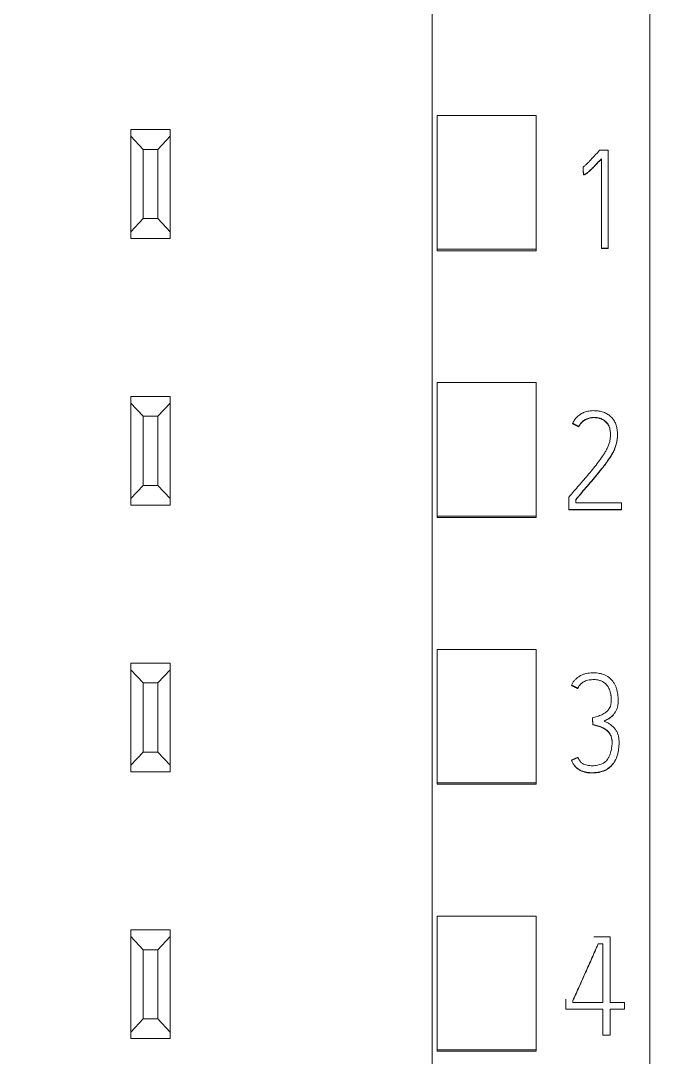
# Model space of a CAD drawing. Header units: millimetres. Extents: x 42151 to 59780, y 37376 to 44547.
# Drawn here: x 48017.9 to 48030.86, y 43277.87 to 43298.85 of the extents above; entities that cross this region are included whole.
import ezdxf

# ---------------------------------------------------------------- set-up
doc = ezdxf.new("R2010")
doc.units = ezdxf.units.MM
doc.set_wipeout_variables(frame=1)
doc.layers.add('000-PI-Oprema', color=30, linetype='Continuous', lineweight=5)
doc.layers.add('SI-ORMAR-Oprema', color=30, linetype='Continuous', lineweight=5)
doc.layers.add('004-PI-DIN Šina', color=3, linetype='Continuous')

# ---------------------------------------------------------------- blocks, each defined once
blk = doc.blocks.new('6ES7521-1BL00-0AB0')
blk.add_wipeout([(-17.4, 69.029), (17.4, 69.029), (17.4, -77.971), (-17.4, -77.971)]).dxf.layer = 'SI-ORMAR-Oprema'
blk.add_wipeout([(-17.4, 69.029), (17.4, 69.029), (17.4, -77.971), (-17.4, -77.971)]).dxf.layer = 'SI-ORMAR-Oprema'
at = {"layer": 'SI-ORMAR-Oprema'}
for p, q in [((17.4, 56.709), (17.4, -56.709)), ((13, -54.387), (13, 54.429)), ((13.1, 45.01), (13.1, 47.713)), ((13.1, 47.713), (15.1, 47.713)), ((15.1, 45.01), (15.1, 47.713)), ((6.9, 47.429), (7.7, 47.429)), ((6.9, 47.295), (6.9, 47.429)), ((7.7, 47.429), (7.7, 47.295)), ((6.9, 45.362), (6.9, 47.295)), ((7.15, 47.029), (6.9, 47.295)), ((7.7, 47.295), (7.45, 47.029)), ((7.7, 47.295), (7.7, 45.362)), ((7.15, 47.029), (7.15, 45.629)), ((7.45, 47.029), (7.15, 47.029)), ((7.45, 45.629), (7.45, 47.029)), ((16.561, 47.012), (16.386, 47.012)), ((16.561, 45.03), (16.561, 47.012)), ((16.422, 46.841), (16.422, 45.03)), ((16.05, 46.668), (16.05, 46.662)), ((16.059, 46.521), (16.059, 46.515)), ((6.9, 45.362), (7.15, 45.629)), ((7.15, 45.629), (7.45, 45.629)), ((7.45, 45.629), (7.7, 45.362)), ((6.9, 45.229), (6.9, 45.362)), ((7.7, 45.362), (7.7, 45.229)), ((7.7, 45.229), (6.9, 45.229)), ((13.1, 44.977), (13.1, 45.01)), ((13.1, 45.01), (15.1, 45.01)), ((13.1, 44.977), (15.1, 44.977)), ((15.1, 44.977), (15.1, 45.01)), ((16.422, 45.03), (16.561, 45.03)), ((16.422, 45.03), (16.422, 45.024)), ((16.561, 45.024), (16.422, 45.024)), ((16.561, 45.03), (16.561, 45.024)), ((13.1, 39.608), (13.1, 42.311)), ((13.1, 42.311), (15.1, 42.311)), ((15.1, 39.608), (15.1, 42.311)), ((6.9, 42.029), (7.7, 42.029)), ((6.9, 41.895), (6.9, 42.029)), ((7.7, 42.029), (7.7, 41.895)), ((6.9, 39.962), (6.9, 41.895)), ((7.15, 41.629), (6.9, 41.895)), ((7.7, 41.895), (7.45, 41.629)), ((7.7, 41.895), (7.7, 39.962)), ((7.15, 41.629), (7.15, 40.229)), ((7.45, 41.629), (7.15, 41.629)), ((7.45, 40.229), (7.45, 41.629)), ((15.84, 41.484), (15.84, 41.478)), ((15.965, 41.42), (15.965, 41.414)), ((16.747, 41.252), (16.747, 41.259)), ((6.9, 39.962), (7.15, 40.229)), ((7.15, 40.229), (7.45, 40.229)), ((7.45, 40.229), (7.7, 39.962)), ((6.9, 39.829), (6.9, 39.962)), ((7.7, 39.962), (7.7, 39.829)), ((15.765, 39.993), (15.765, 39.739)), ((15.904, 39.877), (15.904, 39.943)), ((16.83, 39.877), (15.904, 39.877)), ((16.83, 39.739), (16.83, 39.877)), ((7.7, 39.829), (6.9, 39.829)), ((15.765, 39.739), (15.765, 39.732)), ((15.765, 39.739), (16.83, 39.739)), ((16.83, 39.732), (15.765, 39.732)), ((16.83, 39.739), (16.83, 39.732)), ((13.1, 39.577), (13.1, 39.608)), ((13.1, 39.608), (15.1, 39.608)), ((13.1, 39.577), (15.1, 39.577)), ((15.1, 39.577), (15.1, 39.608)), ((13.1, 34.207), (13.1, 36.909)), ((13.1, 36.909), (15.1, 36.909)), ((15.1, 34.207), (15.1, 36.909)), ((6.9, 36.629), (7.7, 36.629)), ((6.9, 36.495), (6.9, 36.629)), ((7.7, 36.629), (7.7, 36.495)), ((6.9, 34.562), (6.9, 36.495)), ((7.15, 36.229), (6.9, 36.495)), ((7.7, 36.495), (7.45, 36.229)), ((7.7, 36.495), (7.7, 34.562)), ((7.15, 36.229), (7.15, 34.829)), ((7.45, 36.229), (7.15, 36.229)), ((7.45, 34.829), (7.45, 36.229)), ((15.816, 36.186), (15.816, 36.18)), ((15.944, 36.122), (15.944, 36.116)), ((16.762, 35.868), (16.762, 35.875)), ((16.241, 35.523), (16.241, 35.517)), ((16.249, 35.385), (16.249, 35.379)), ((16.779, 35.018), (16.779, 35.024)), ((6.9, 34.562), (7.15, 34.829)), ((7.15, 34.829), (7.45, 34.829)), ((7.45, 34.829), (7.7, 34.562)), ((15.816, 34.664), (15.816, 34.658)), ((6.9, 34.429), (6.9, 34.562)), ((7.7, 34.429), (6.9, 34.429)), ((7.7, 34.562), (7.7, 34.429)), ((13.1, 34.177), (13.1, 34.207)), ((13.1, 34.207), (15.1, 34.207)), ((15.1, 34.177), (15.1, 34.207)), ((13.1, 34.177), (15.1, 34.177)), ((13.1, 28.805), (13.1, 31.508)), ((13.1, 31.508), (15.1, 31.508)), ((15.1, 28.805), (15.1, 31.508)), ((6.9, 31.229), (7.7, 31.229)), ((6.9, 31.095), (6.9, 31.229)), ((6.9, 29.162), (6.9, 31.095)), ((7.15, 30.829), (6.9, 31.095)), ((7.7, 31.095), (7.45, 30.829)), ((7.7, 31.229), (7.7, 31.095)), ((7.7, 31.095), (7.7, 29.162)), ((16.266, 31.089), (16.596, 31.089)), ((16.596, 31.089), (16.596, 29.763)), ((16.357, 30.951), (16.357, 30.945)), ((16.454, 30.951), (16.357, 30.951)), ((16.357, 30.945), (16.454, 30.945)), ((16.454, 29.763), (16.454, 30.951)), ((7.15, 30.829), (7.15, 29.429)), ((7.45, 30.829), (7.15, 30.829)), ((7.45, 29.429), (7.45, 30.829)), ((15.705, 29.625), (15.705, 29.829)), ((15.844, 29.799), (15.844, 29.763)), ((16.454, 29.625), (15.705, 29.625)), ((15.844, 29.763), (16.454, 29.763)), ((16.454, 29.097), (16.454, 29.625)), ((16.596, 29.763), (16.89, 29.763)), ((16.596, 29.625), (16.596, 29.097)), ((16.89, 29.625), (16.596, 29.625)), ((16.89, 29.763), (16.89, 29.625)), ((6.9, 29.162), (7.15, 29.429)), ((7.15, 29.429), (7.45, 29.429)), ((7.45, 29.429), (7.7, 29.162)), ((6.9, 29.029), (6.9, 29.162)), ((7.7, 29.029), (6.9, 29.029)), ((7.7, 29.162), (7.7, 29.029)), ((16.596, 29.097), (16.454, 29.097)), ((13.1, 28.778), (13.1, 28.805)), ((13.1, 28.805), (15.1, 28.805)), ((13.1, 28.778), (15.1, 28.778)), ((15.1, 28.778), (15.1, 28.805))]:
    blk.add_line(p, q, dxfattribs=at)
for points, knots in [([(16.386, 47.012), (16.36, 46.982), (16.333, 46.953), (16.278, 46.894), (16.251, 46.864), (16.21, 46.821), (16.196, 46.806), (16.168, 46.777), (16.154, 46.763), (16.125, 46.735), (16.111, 46.721), (16.081, 46.694), (16.066, 46.681), (16.05, 46.668)], [0, 0, 0, 0, 0.25, 0.25, 0.5, 0.5, 0.625, 0.625, 0.75, 0.75, 0.875, 0.875, 1, 1, 1, 1]), ([(16.059, 46.521), (16.064, 46.521), (16.069, 46.522), (16.079, 46.524), (16.084, 46.525), (16.094, 46.529), (16.099, 46.531), (16.108, 46.536), (16.112, 46.539), (16.124, 46.548), (16.133, 46.554), (16.149, 46.567), (16.156, 46.573), (16.179, 46.594), (16.194, 46.607), (16.224, 46.636), (16.238, 46.65), (16.282, 46.693), (16.31, 46.723), (16.366, 46.782), (16.394, 46.811), (16.422, 46.841)], [0, 0, 0, 0, 0.03125, 0.03125, 0.0625, 0.0625, 0.09375, 0.09375, 0.125, 0.125, 0.1875, 0.1875, 0.25, 0.25, 0.375, 0.375, 0.5, 0.5, 0.75, 0.75, 1, 1, 1, 1]), ([(16.422, 46.835), (16.394, 46.805), (16.366, 46.775), (16.31, 46.716), (16.282, 46.687), (16.238, 46.644), (16.224, 46.629), (16.194, 46.601), (16.179, 46.587), (16.156, 46.567), (16.148, 46.56), (16.132, 46.548), (16.124, 46.541), (16.112, 46.533), (16.107, 46.53), (16.099, 46.525), (16.094, 46.523), (16.084, 46.519), (16.079, 46.518), (16.069, 46.516), (16.064, 46.515), (16.059, 46.515)], [0, 0, 0, 0, 0.25, 0.25, 0.5, 0.5, 0.625, 0.625, 0.75, 0.75, 0.8125, 0.8125, 0.875, 0.875, 0.90625, 0.90625, 0.9375, 0.9375, 0.96875, 0.96875, 1, 1, 1, 1]), ([(15.965, 41.42), (15.976, 41.444), (15.99, 41.466), (16.014, 41.496), (16.022, 41.505), (16.041, 41.524), (16.051, 41.532), (16.082, 41.555), (16.105, 41.567), (16.154, 41.587), (16.179, 41.594), (16.217, 41.601), (16.229, 41.603), (16.255, 41.605), (16.268, 41.605), (16.307, 41.605), (16.333, 41.602), (16.371, 41.594), (16.383, 41.59), (16.408, 41.582), (16.42, 41.577), (16.455, 41.56), (16.477, 41.547), (16.508, 41.522), (16.517, 41.514), (16.535, 41.495), (16.543, 41.485), (16.554, 41.469), (16.558, 41.463), (16.565, 41.452), (16.574, 41.435), (16.581, 41.417), (16.589, 41.392), (16.592, 41.38), (16.598, 41.354), (16.6, 41.342), (16.603, 41.316), (16.604, 41.303), (16.605, 41.277), (16.606, 41.265), (16.605, 41.239), (16.605, 41.226), (16.603, 41.2), (16.602, 41.187), (16.597, 41.149), (16.592, 41.124), (16.582, 41.086), (16.578, 41.074), (16.57, 41.049), (16.565, 41.037), (16.551, 41.001), (16.54, 40.978), (16.516, 40.933), (16.503, 40.911), (16.477, 40.867), (16.463, 40.846), (16.42, 40.782), (16.39, 40.74), (16.298, 40.617), (16.233, 40.538), (16.134, 40.42), (16.1, 40.381), (16.034, 40.303), (16, 40.264), (15.933, 40.186), (15.899, 40.148), (15.832, 40.07), (15.798, 40.031), (15.765, 39.993)], [0, 0, 0, 0, 0.03125, 0.03125, 0.046875, 0.046875, 0.0625, 0.0625, 0.09375, 0.09375, 0.125, 0.125, 0.140625, 0.140625, 0.15625, 0.15625, 0.1875, 0.1875, 0.203125, 0.203125, 0.21875, 0.21875, 0.25, 0.25, 0.265625, 0.265625, 0.28125, 0.28125, 0.289062, 0.289062, 0.296875, 0.3125, 0.3125, 0.328125, 0.328125, 0.34375, 0.34375, 0.359375, 0.359375, 0.375, 0.375, 0.390625, 0.390625, 0.40625, 0.40625, 0.4375, 0.4375, 0.453125, 0.453125, 0.46875, 0.46875, 0.5, 0.5, 0.53125, 0.53125, 0.5625, 0.5625, 0.625, 0.625, 0.75, 0.75, 0.8125, 0.8125, 0.875, 0.875, 0.9375, 0.9375, 1, 1, 1, 1]), ([(15.904, 39.943), (15.943, 39.989), (15.981, 40.035), (16.059, 40.126), (16.099, 40.172), (16.177, 40.263), (16.216, 40.309), (16.293, 40.401), (16.332, 40.447), (16.408, 40.541), (16.446, 40.587), (16.5, 40.659), (16.518, 40.683), (16.553, 40.732), (16.57, 40.757), (16.604, 40.807), (16.62, 40.833), (16.65, 40.884), (16.664, 40.911), (16.683, 40.951), (16.689, 40.965), (16.7, 40.993), (16.705, 41.008), (16.72, 41.051), (16.727, 41.08), (16.738, 41.139), (16.742, 41.168), (16.746, 41.213), (16.746, 41.228), (16.747, 41.258), (16.747, 41.274), (16.745, 41.319), (16.742, 41.349), (16.734, 41.393), (16.73, 41.408), (16.723, 41.437), (16.718, 41.451), (16.708, 41.48), (16.702, 41.493), (16.688, 41.52), (16.681, 41.533), (16.669, 41.552), (16.665, 41.559), (16.656, 41.571), (16.651, 41.577), (16.637, 41.594), (16.626, 41.605), (16.605, 41.627), (16.594, 41.637), (16.576, 41.651), (16.57, 41.655), (16.557, 41.664), (16.551, 41.668), (16.518, 41.687), (16.49, 41.699), (16.447, 41.714), (16.432, 41.718), (16.403, 41.726), (16.388, 41.73), (16.358, 41.735), (16.343, 41.737), (16.313, 41.739), (16.298, 41.74), (16.268, 41.741), (16.253, 41.741), (16.223, 41.739), (16.207, 41.738), (16.162, 41.733), (16.132, 41.727), (16.089, 41.713), (16.075, 41.708), (16.054, 41.699), (16.047, 41.696), (16.033, 41.689), (16.027, 41.685), (15.994, 41.666), (15.97, 41.649), (15.936, 41.618), (15.925, 41.608), (15.904, 41.585), (15.895, 41.574), (15.868, 41.537), (15.852, 41.512), (15.84, 41.484)], [0, 0, 0, 0, 0.0625, 0.0625, 0.125, 0.125, 0.1875, 0.1875, 0.25, 0.25, 0.3125, 0.3125, 0.34375, 0.34375, 0.375, 0.375, 0.40625, 0.40625, 0.4375, 0.4375, 0.453125, 0.453125, 0.46875, 0.46875, 0.5, 0.5, 0.53125, 0.53125, 0.546875, 0.546875, 0.5625, 0.5625, 0.59375, 0.59375, 0.609375, 0.609375, 0.625, 0.625, 0.640625, 0.640625, 0.65625, 0.65625, 0.664062, 0.664062, 0.671875, 0.671875, 0.6875, 0.6875, 0.703125, 0.703125, 0.710937, 0.710937, 0.71875, 0.71875, 0.75, 0.75, 0.765625, 0.765625, 0.78125, 0.78125, 0.796875, 0.796875, 0.8125, 0.8125, 0.828125, 0.828125, 0.84375, 0.84375, 0.875, 0.875, 0.890625, 0.890625, 0.898437, 0.898437, 0.90625, 0.90625, 0.9375, 0.9375, 0.953125, 0.953125, 0.96875, 0.96875, 1, 1, 1, 1]), ([(16.606, 41.25), (16.606, 41.26), (16.605, 41.27), (16.604, 41.294), (16.603, 41.306), (16.6, 41.332), (16.598, 41.345), (16.593, 41.37), (16.59, 41.383), (16.582, 41.407), (16.577, 41.42), (16.569, 41.437), (16.566, 41.443), (16.56, 41.454), (16.556, 41.46), (16.538, 41.487), (16.52, 41.506), (16.495, 41.527), (16.49, 41.531), (16.479, 41.538), (16.463, 41.549), (16.435, 41.565), (16.411, 41.575), (16.386, 41.583), (16.373, 41.587), (16.335, 41.596), (16.309, 41.599), (16.257, 41.6), (16.231, 41.597), (16.193, 41.59), (16.18, 41.587), (16.155, 41.58), (16.143, 41.576), (16.118, 41.566), (16.107, 41.561), (16.084, 41.548), (16.073, 41.541), (16.041, 41.518), (16.022, 41.5), (15.998, 41.47), (15.991, 41.459), (15.977, 41.437), (15.97, 41.426), (15.965, 41.414)], [0, 0, 0, 0, 0.034222, 0.034222, 0.076212, 0.076212, 0.118203, 0.118203, 0.160193, 0.160193, 0.202183, 0.202183, 0.223179, 0.223179, 0.244174, 0.244174, 0.328155, 0.328155, 0.34915, 0.34915, 0.370145, 0.412135, 0.454126, 0.454126, 0.496116, 0.496116, 0.580097, 0.580097, 0.664077, 0.664077, 0.706068, 0.706068, 0.748058, 0.748058, 0.790048, 0.790048, 0.832039, 0.832039, 0.916019, 0.916019, 0.95801, 0.95801, 1, 1, 1, 1]), ([(16.747, 41.252), (16.747, 41.247), (16.747, 41.241), (16.746, 41.22), (16.746, 41.205), (16.742, 41.16), (16.738, 41.131), (16.726, 41.072), (16.719, 41.043), (16.705, 41), (16.7, 40.985), (16.688, 40.957), (16.682, 40.943), (16.663, 40.902), (16.649, 40.876), (16.619, 40.825), (16.603, 40.799), (16.57, 40.75), (16.552, 40.725), (16.517, 40.676), (16.5, 40.652), (16.445, 40.581), (16.407, 40.534), (16.331, 40.441), (16.293, 40.394), (16.216, 40.302), (16.177, 40.257), (16.098, 40.166), (16.059, 40.12), (15.981, 40.028), (15.942, 39.983), (15.904, 39.937)], [0, 0, 0, 0, 0.010489, 0.010489, 0.038761, 0.038761, 0.095304, 0.095304, 0.151848, 0.151848, 0.180119, 0.180119, 0.208391, 0.208391, 0.264935, 0.264935, 0.321478, 0.321478, 0.378022, 0.378022, 0.434565, 0.434565, 0.547652, 0.547652, 0.660739, 0.660739, 0.773826, 0.773826, 0.886913, 0.886913, 1, 1, 1, 1]), ([(16.479, 35.459), (16.497, 35.468), (16.515, 35.478), (16.549, 35.498), (16.567, 35.508), (16.591, 35.524), (16.6, 35.53), (16.615, 35.542), (16.623, 35.548), (16.638, 35.562), (16.645, 35.568), (16.66, 35.583), (16.667, 35.59), (16.686, 35.613), (16.698, 35.63), (16.714, 35.656), (16.718, 35.664), (16.727, 35.682), (16.731, 35.692), (16.742, 35.72), (16.748, 35.739), (16.756, 35.779), (16.759, 35.799), (16.762, 35.839), (16.762, 35.859), (16.762, 35.899), (16.761, 35.919), (16.757, 35.979), (16.752, 36.019), (16.739, 36.078), (16.734, 36.097), (16.721, 36.136), (16.707, 36.173), (16.688, 36.209), (16.667, 36.243), (16.655, 36.26), (16.63, 36.291), (16.609, 36.313), (16.586, 36.332), (16.57, 36.345), (16.562, 36.351), (16.52, 36.379), (16.483, 36.396), (16.435, 36.411), (16.425, 36.414), (16.406, 36.419), (16.376, 36.426), (16.326, 36.432), (16.286, 36.434), (16.245, 36.435), (16.225, 36.434), (16.165, 36.43), (16.125, 36.424), (16.077, 36.41), (16.067, 36.407), (16.048, 36.4), (16.039, 36.396), (16.011, 36.383), (15.975, 36.365), (15.942, 36.341), (15.919, 36.322), (15.911, 36.315), (15.896, 36.301), (15.889, 36.294), (15.869, 36.272), (15.856, 36.256), (15.84, 36.231), (15.835, 36.222), (15.825, 36.204), (15.82, 36.195), (15.816, 36.186)], [0, 0, 0, 0, 0.03125, 0.03125, 0.0625, 0.0625, 0.078125, 0.078125, 0.09375, 0.09375, 0.109375, 0.109375, 0.125, 0.125, 0.15625, 0.15625, 0.171875, 0.171875, 0.1875, 0.1875, 0.21875, 0.21875, 0.25, 0.25, 0.28125, 0.28125, 0.3125, 0.3125, 0.375, 0.375, 0.40625, 0.40625, 0.4375, 0.46875, 0.46875, 0.5, 0.5, 0.53125, 0.546875, 0.546875, 0.5625, 0.5625, 0.625, 0.625, 0.640625, 0.640625, 0.65625, 0.6875, 0.71875, 0.71875, 0.75, 0.75, 0.8125, 0.8125, 0.828125, 0.828125, 0.84375, 0.84375, 0.875, 0.90625, 0.90625, 0.921875, 0.921875, 0.9375, 0.9375, 0.96875, 0.96875, 0.984375, 0.984375, 1, 1, 1, 1]), ([(15.944, 36.122), (15.951, 36.137), (15.959, 36.151), (15.978, 36.178), (15.988, 36.191), (16.005, 36.209), (16.011, 36.215), (16.024, 36.225), (16.031, 36.231), (16.044, 36.24), (16.051, 36.245), (16.065, 36.253), (16.072, 36.257), (16.094, 36.268), (16.11, 36.274), (16.142, 36.283), (16.158, 36.287), (16.191, 36.292), (16.207, 36.294), (16.24, 36.296), (16.257, 36.297), (16.307, 36.296), (16.339, 36.292), (16.38, 36.283), (16.388, 36.28), (16.404, 36.275), (16.412, 36.273), (16.435, 36.263), (16.449, 36.256), (16.47, 36.243), (16.477, 36.238), (16.49, 36.227), (16.497, 36.222), (16.515, 36.205), (16.526, 36.193), (16.541, 36.173), (16.546, 36.167), (16.555, 36.153), (16.568, 36.132), (16.579, 36.11), (16.592, 36.079), (16.597, 36.063), (16.606, 36.032), (16.609, 36.016), (16.618, 35.967), (16.62, 35.934), (16.621, 35.885), (16.621, 35.868), (16.62, 35.835), (16.618, 35.819), (16.614, 35.794), (16.612, 35.786), (16.608, 35.77), (16.606, 35.762), (16.597, 35.739), (16.59, 35.725), (16.576, 35.704), (16.572, 35.697), (16.561, 35.684), (16.556, 35.677), (16.545, 35.665), (16.539, 35.659), (16.527, 35.647), (16.521, 35.642), (16.502, 35.626), (16.488, 35.617), (16.46, 35.6), (16.445, 35.593), (16.415, 35.579), (16.399, 35.573), (16.368, 35.562), (16.352, 35.557), (16.304, 35.542), (16.273, 35.532), (16.241, 35.523)], [0, 0, 0, 0, 0.03125, 0.03125, 0.0625, 0.0625, 0.078125, 0.078125, 0.09375, 0.09375, 0.109375, 0.109375, 0.125, 0.125, 0.15625, 0.15625, 0.1875, 0.1875, 0.21875, 0.21875, 0.25, 0.25, 0.3125, 0.3125, 0.328125, 0.328125, 0.34375, 0.34375, 0.375, 0.375, 0.390625, 0.390625, 0.40625, 0.40625, 0.4375, 0.4375, 0.453125, 0.453125, 0.46875, 0.5, 0.5, 0.53125, 0.53125, 0.5625, 0.5625, 0.625, 0.625, 0.65625, 0.65625, 0.6875, 0.6875, 0.703125, 0.703125, 0.71875, 0.71875, 0.75, 0.75, 0.765625, 0.765625, 0.78125, 0.78125, 0.796875, 0.796875, 0.8125, 0.8125, 0.84375, 0.84375, 0.875, 0.875, 0.90625, 0.90625, 0.9375, 0.9375, 1, 1, 1, 1]), ([(16.621, 35.879), (16.621, 35.884), (16.621, 35.888), (16.62, 35.925), (16.618, 35.957), (16.611, 36.001), (16.609, 36.011), (16.606, 36.022)], [0, 0, 0, 0, 0.087818, 0.087818, 0.771228, 0.771228, 1, 1, 1, 1]), ([(15.816, 34.664), (15.825, 34.645), (15.834, 34.626), (15.856, 34.59), (15.867, 34.572), (15.886, 34.547), (15.893, 34.539), (15.908, 34.524), (15.916, 34.517), (15.94, 34.497), (15.957, 34.485), (15.984, 34.469), (15.994, 34.464), (16.013, 34.455), (16.023, 34.45), (16.052, 34.439), (16.072, 34.432), (16.113, 34.422), (16.134, 34.419), (16.176, 34.414), (16.197, 34.413), (16.238, 34.412), (16.259, 34.413), (16.301, 34.415), (16.322, 34.417), (16.353, 34.421), (16.364, 34.423), (16.385, 34.427), (16.395, 34.43), (16.425, 34.438), (16.445, 34.444), (16.475, 34.455), (16.484, 34.459), (16.504, 34.468), (16.513, 34.473), (16.541, 34.489), (16.558, 34.5), (16.591, 34.526), (16.607, 34.539), (16.636, 34.569), (16.65, 34.586), (16.675, 34.619), (16.686, 34.637), (16.702, 34.665), (16.706, 34.674), (16.716, 34.693), (16.72, 34.703), (16.74, 34.751), (16.751, 34.791), (16.764, 34.852), (16.768, 34.873), (16.773, 34.915), (16.775, 34.935), (16.778, 34.977), (16.779, 34.998), (16.779, 35.04), (16.779, 35.06), (16.775, 35.102), (16.773, 35.123), (16.766, 35.153), (16.763, 35.164), (16.757, 35.184), (16.754, 35.194), (16.743, 35.224), (16.734, 35.243), (16.718, 35.27), (16.712, 35.279), (16.7, 35.297), (16.693, 35.305), (16.673, 35.329), (16.658, 35.344), (16.625, 35.371), (16.608, 35.384), (16.572, 35.407), (16.554, 35.418), (16.517, 35.439), (16.498, 35.45), (16.479, 35.459)], [0, 0, 0, 0, 0.03125, 0.03125, 0.0625, 0.0625, 0.078125, 0.078125, 0.09375, 0.09375, 0.125, 0.125, 0.140625, 0.140625, 0.15625, 0.15625, 0.1875, 0.1875, 0.21875, 0.21875, 0.25, 0.25, 0.28125, 0.28125, 0.3125, 0.3125, 0.328125, 0.328125, 0.34375, 0.34375, 0.375, 0.375, 0.390625, 0.390625, 0.40625, 0.40625, 0.4375, 0.4375, 0.46875, 0.46875, 0.5, 0.5, 0.53125, 0.53125, 0.546875, 0.546875, 0.5625, 0.5625, 0.625, 0.625, 0.65625, 0.65625, 0.6875, 0.6875, 0.71875, 0.71875, 0.75, 0.75, 0.78125, 0.78125, 0.796875, 0.796875, 0.8125, 0.8125, 0.84375, 0.84375, 0.859375, 0.859375, 0.875, 0.875, 0.90625, 0.90625, 0.9375, 0.9375, 0.96875, 0.96875, 1, 1, 1, 1]), ([(16.668, 35.586), (16.657, 35.573), (16.645, 35.561), (16.624, 35.543), (16.617, 35.537), (16.601, 35.525), (16.592, 35.519), (16.567, 35.502), (16.55, 35.492), (16.515, 35.472), (16.497, 35.462), (16.479, 35.453)], [0, 0, 0, 0, 0.218648, 0.218648, 0.348874, 0.348874, 0.479099, 0.479099, 0.739549, 0.739549, 1, 1, 1, 1]), ([(16.249, 35.385), (16.283, 35.379), (16.316, 35.371), (16.366, 35.357), (16.382, 35.352), (16.415, 35.341), (16.43, 35.334), (16.454, 35.323), (16.462, 35.319), (16.477, 35.31), (16.484, 35.306), (16.506, 35.292), (16.52, 35.282), (16.539, 35.265), (16.546, 35.259), (16.558, 35.246), (16.564, 35.24), (16.58, 35.22), (16.59, 35.206), (16.603, 35.184), (16.607, 35.176), (16.615, 35.16), (16.618, 35.152), (16.627, 35.128), (16.631, 35.111), (16.636, 35.077), (16.637, 35.06), (16.638, 35.025), (16.637, 35.008), (16.635, 34.957), (16.631, 34.923), (16.622, 34.872), (16.619, 34.855), (16.611, 34.822), (16.606, 34.805), (16.595, 34.773), (16.588, 34.757), (16.577, 34.733), (16.573, 34.726), (16.564, 34.711), (16.56, 34.703), (16.536, 34.667), (16.512, 34.642), (16.477, 34.617), (16.47, 34.612), (16.455, 34.603), (16.447, 34.599), (16.424, 34.587), (16.408, 34.581), (16.375, 34.57), (16.358, 34.566), (16.324, 34.559), (16.29, 34.555), (16.255, 34.553), (16.221, 34.553), (16.203, 34.554), (16.169, 34.557), (16.152, 34.559), (16.118, 34.566), (16.101, 34.571), (16.069, 34.583), (16.053, 34.591), (16.032, 34.606), (16.025, 34.611), (16.012, 34.622), (16.005, 34.628), (15.994, 34.641), (15.988, 34.648), (15.978, 34.661), (15.973, 34.669), (15.959, 34.691), (15.951, 34.706), (15.944, 34.722)], [0, 0, 0, 0, 0.0625, 0.0625, 0.09375, 0.09375, 0.125, 0.125, 0.140625, 0.140625, 0.15625, 0.15625, 0.1875, 0.1875, 0.203125, 0.203125, 0.21875, 0.21875, 0.25, 0.25, 0.265625, 0.265625, 0.28125, 0.28125, 0.3125, 0.3125, 0.34375, 0.34375, 0.375, 0.375, 0.4375, 0.4375, 0.46875, 0.46875, 0.5, 0.5, 0.53125, 0.53125, 0.546875, 0.546875, 0.5625, 0.5625, 0.625, 0.625, 0.640625, 0.640625, 0.65625, 0.65625, 0.6875, 0.6875, 0.71875, 0.71875, 0.75, 0.78125, 0.78125, 0.8125, 0.8125, 0.84375, 0.84375, 0.875, 0.875, 0.90625, 0.90625, 0.921875, 0.921875, 0.9375, 0.9375, 0.953125, 0.953125, 0.96875, 0.96875, 1, 1, 1, 1]), ([(16.637, 35.021), (16.637, 35.026), (16.637, 35.032), (16.637, 35.045), (16.637, 35.054), (16.635, 35.071), (16.635, 35.08), (16.631, 35.105), (16.627, 35.122), (16.618, 35.146), (16.615, 35.154), (16.607, 35.17), (16.603, 35.178), (16.59, 35.2), (16.58, 35.214), (16.558, 35.24), (16.546, 35.253), (16.52, 35.275), (16.506, 35.286), (16.477, 35.304), (16.462, 35.313), (16.431, 35.328), (16.415, 35.334), (16.383, 35.346), (16.366, 35.351), (16.317, 35.365), (16.283, 35.373), (16.249, 35.379)], [0, 0, 0, 0, 0.026635, 0.026635, 0.070879, 0.070879, 0.115123, 0.115123, 0.20361, 0.20361, 0.247854, 0.247854, 0.292098, 0.292098, 0.380586, 0.380586, 0.469074, 0.469074, 0.557561, 0.557561, 0.646049, 0.646049, 0.734537, 0.734537, 0.823025, 0.823025, 1, 1, 1, 1]), ([(16.779, 35.018), (16.779, 35.017), (16.779, 35.017), (16.779, 34.995), (16.778, 34.974), (16.775, 34.933), (16.773, 34.912), (16.768, 34.87), (16.765, 34.849), (16.752, 34.788), (16.741, 34.748), (16.721, 34.7), (16.717, 34.69), (16.708, 34.671), (16.703, 34.662), (16.688, 34.634), (16.677, 34.616), (16.652, 34.582), (16.639, 34.566), (16.617, 34.543), (16.609, 34.536), (16.593, 34.522), (16.585, 34.515), (16.56, 34.496), (16.543, 34.484), (16.516, 34.468), (16.506, 34.464), (16.487, 34.454), (16.477, 34.45), (16.428, 34.431), (16.387, 34.42), (16.325, 34.411), (16.304, 34.409), (16.261, 34.406), (16.24, 34.406), (16.198, 34.407), (16.177, 34.408), (16.146, 34.411), (16.135, 34.413), (16.114, 34.416), (16.104, 34.418), (16.073, 34.426), (16.053, 34.432), (16.023, 34.444), (16.014, 34.448), (15.994, 34.457), (15.985, 34.462), (15.957, 34.478), (15.94, 34.49), (15.916, 34.511), (15.908, 34.518), (15.893, 34.533), (15.886, 34.541), (15.867, 34.566), (15.856, 34.584), (15.834, 34.62), (15.825, 34.638), (15.816, 34.658)], [0, 0, 0, 0, 0.001389, 0.001389, 0.044807, 0.044807, 0.088225, 0.088225, 0.131643, 0.131643, 0.218479, 0.218479, 0.240188, 0.240188, 0.261896, 0.261896, 0.305314, 0.305314, 0.348732, 0.348732, 0.370441, 0.370441, 0.39215, 0.39215, 0.435568, 0.435568, 0.457277, 0.457277, 0.478986, 0.478986, 0.565821, 0.565821, 0.609239, 0.609239, 0.652657, 0.652657, 0.696075, 0.696075, 0.717784, 0.717784, 0.739493, 0.739493, 0.782911, 0.782911, 0.80462, 0.80462, 0.826329, 0.826329, 0.869746, 0.869746, 0.891455, 0.891455, 0.913164, 0.913164, 0.956582, 0.956582, 1, 1, 1, 1]), ([(16.357, 30.951), (16.347, 30.927), (16.336, 30.903), (16.315, 30.855), (16.304, 30.831), (16.272, 30.759), (16.251, 30.711), (16.209, 30.615), (16.188, 30.567), (16.145, 30.471), (16.123, 30.423), (16.08, 30.327), (16.059, 30.279), (16.016, 30.183), (15.995, 30.135), (15.952, 30.039), (15.931, 29.991), (15.898, 29.919), (15.887, 29.895), (15.871, 29.859), (15.866, 29.847), (15.855, 29.823), (15.85, 29.811), (15.844, 29.799)], [0, 0, 0, 0, 0.0625, 0.0625, 0.125, 0.125, 0.25, 0.25, 0.375, 0.375, 0.5, 0.5, 0.625, 0.625, 0.75, 0.75, 0.875, 0.875, 0.9375, 0.9375, 0.96875, 0.96875, 1, 1, 1, 1]), ([(15.844, 29.793), (15.85, 29.805), (15.855, 29.817), (15.866, 29.841), (15.871, 29.853), (15.887, 29.889), (15.898, 29.913), (15.931, 29.984), (15.952, 30.032), (15.995, 30.129), (16.016, 30.177), (16.059, 30.272), (16.08, 30.32), (16.123, 30.416), (16.145, 30.464), (16.188, 30.56), (16.209, 30.608), (16.251, 30.705), (16.272, 30.753), (16.304, 30.825), (16.315, 30.849), (16.336, 30.897), (16.347, 30.921), (16.357, 30.945)], [0, 0, 0, 0, 0.03125, 0.03125, 0.0625, 0.0625, 0.125, 0.125, 0.25, 0.25, 0.375, 0.375, 0.5, 0.5, 0.625, 0.625, 0.75, 0.75, 0.875, 0.875, 0.9375, 0.9375, 1, 1, 1, 1])]:
    blk.add_open_spline(points, degree=3, knots=knots, dxfattribs=at)
for points, weights in [([(16.05, 46.668), (16.055, 46.595), (16.059, 46.521)], [0.499999997999, 0.500000002001, 0.499999997999]), ([(16.059, 46.515), (16.055, 46.588), (16.05, 46.662)], [0.499999993743, 0.500000006257, 0.499999993743]), ([(15.84, 41.484), (15.902, 41.452), (15.965, 41.42)], [0.500000158949, 0.499999841051, 0.500000158949]), ([(15.965, 41.414), (15.902, 41.446), (15.84, 41.478)], [0.49999998791, 0.50000001209, 0.49999998791]), ([(15.816, 36.186), (15.88, 36.154), (15.944, 36.122)], [0.500000072369, 0.499999927631, 0.500000072369]), ([(15.944, 36.116), (15.88, 36.148), (15.816, 36.18)], [0.500000224137, 0.499999775863, 0.500000224137]), ([(16.241, 35.523), (16.245, 35.454), (16.249, 35.385)], [0.500000017226, 0.499999982774, 0.500000017226]), ([(16.249, 35.379), (16.245, 35.448), (16.241, 35.517)], [0.500000009236, 0.499999990764, 0.500000009236]), ([(15.944, 34.722), (15.88, 34.693), (15.816, 34.664)], [0.49999976836, 0.50000023164, 0.49999976836])]:
    blk.add_rational_spline(points, weights, degree=2, dxfattribs=at)
blk = doc.blocks.new('6ES7522-1BL01-0AB0')
at = {"layer": 'SI-ORMAR-Oprema', "linetype": 'Continuous'}
for p, q in [((-29.725, 48.929), (-29.725, 40.929)), ((-27.734, 48.929), (-29.725, 48.929)), ((-27.734, 48.929), (-27.734, 40.929)), ((-19.316, 48.929), (-19.316, 48.929)), ((-19.316, 48.929), (-19.316, 40.929)), ((-19.316, 46.433), (-27.734, 46.433)), ((-19.316, 40.929), (-29.725, 40.929)), ((-29.725, 40.929), (-29.725, 40.02)), ((-29.725, 40.02), (-29.725, 39.411)), ((-26.375, 40.02), (-29.725, 40.02)), ((-26.375, 40.02), (-26.375, 15.837)), ((-20.125, 37.279), (-20.125, 40.02)), ((-29.725, 38.929), (-29.725, 39.411)), ((-26.375, 39.411), (-29.725, 39.411)), ((-29.725, 38.929), (-29.725, 16.929)), ((-26.375, 38.929), (-29.725, 38.929)), ((-23.575, 29.431), (-23.575, 37.279)), ((-23.575, 37.279), (-22.375, 37.279)), ((-22.375, 37.279), (-22.375, 29.431)), ((-19.675, 37.279), (-20.125, 37.279)), ((-19.675, 18.579), (-19.675, 37.279)), ((-18.554, 36.979), (-18.554, 31.479)), ((-22.375, 29.431), (-23.575, 29.431))]:
    blk.add_line(p, q, dxfattribs=at)
blk.add_wipeout([(-17.4, 69.029), (17.4, 69.029), (17.4, -77.971), (-17.4, -77.971)]).dxf.layer = 'SI-ORMAR-Oprema'
for p, q in [((-17.4, 56.709), (-17.4, -56.709)), ((-19.316, 48.929), (-17.4, 48.929)), ((-17.4, 48.929), (-19.316, 48.929)), ((-17.4, 40.02), (-20.125, 40.02)), ((-17.4, 39.411), (-20.125, 39.411)), ((-17.4, 38.929), (-20.125, 38.929))]:
    blk.add_line(p, q, dxfattribs=at)
for centre, start, end in [((-17.525, 36.979), 83.025, 180), ((-17.525, 31.479), 180, 276.975)]:
    blk.add_arc(centre, 1.029, start, end, dxfattribs=at)
blk = doc.blocks.new('*U117')
at = {"layer": '004-PI-DIN Šina'}
for p, q in [((297.61, 46.968), (-241.3, 46.968)), ((297.61, 45.572), (-241.3, 45.572)), ((297.61, 45.259), (-241.3, 45.259)), ((-241.3, 45.238), (297.61, 45.238))]:
    blk.add_line(p, q, dxfattribs=at)

msp = doc.modelspace()

# ---------------------------------------------------------------- block references
at = {"layer": '000-PI-Oprema'}
msp.add_blockref('*U117', (48098.326, 43246.632), dxfattribs=at)

# ---------------------------------------------------------------- next in the draw order: block references
at = {"layer": '000-PI-Oprema', "ltscale": 0.25}
msp.add_blockref('6ES7522-1BL01-0AB0', (48048.027, 43249.218), dxfattribs=at)

# ---------------------------------------------------------------- next in the draw order: block references
msp.add_blockref('6ES7521-1BL00-0AB0', (48013.227, 43249.218), dxfattribs=at)

doc.saveas('drawing.dxf')
